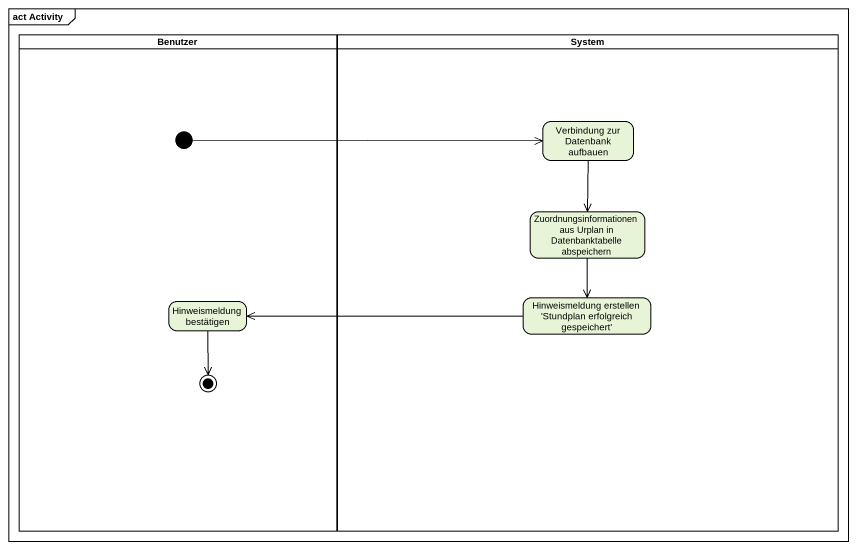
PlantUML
@startuml
mainframe act Activity
hide empty description
state Benutzer <<partition>> {
  state initial1 <<start>>
  state "Hinweismeldung bestätigen" as Hinweismeldung_bestätigen
  Hinweismeldung_bestätigen --> [*]
}
state System <<partition>> {
  state "Verbindung zur Datenbank aufbauen" as Verbindung_zur_Datenbank
  state "Zuordnungsinformationen aus Urplan in Datenbanktabelle abspeichern" as Zuordnungsinformationen_aus
  state "Hinweismeldung erstellen 'Stundplan erfolgreich gespeichert'" as Hinweismeldung_erstellen
}
initial1 -right-> Verbindung_zur_Datenbank
Verbindung_zur_Datenbank --> Zuordnungsinformationen_aus
Zuordnungsinformationen_aus --> Hinweismeldung_erstellen
Hinweismeldung_erstellen -left-> Hinweismeldung_bestätigen
@enduml
